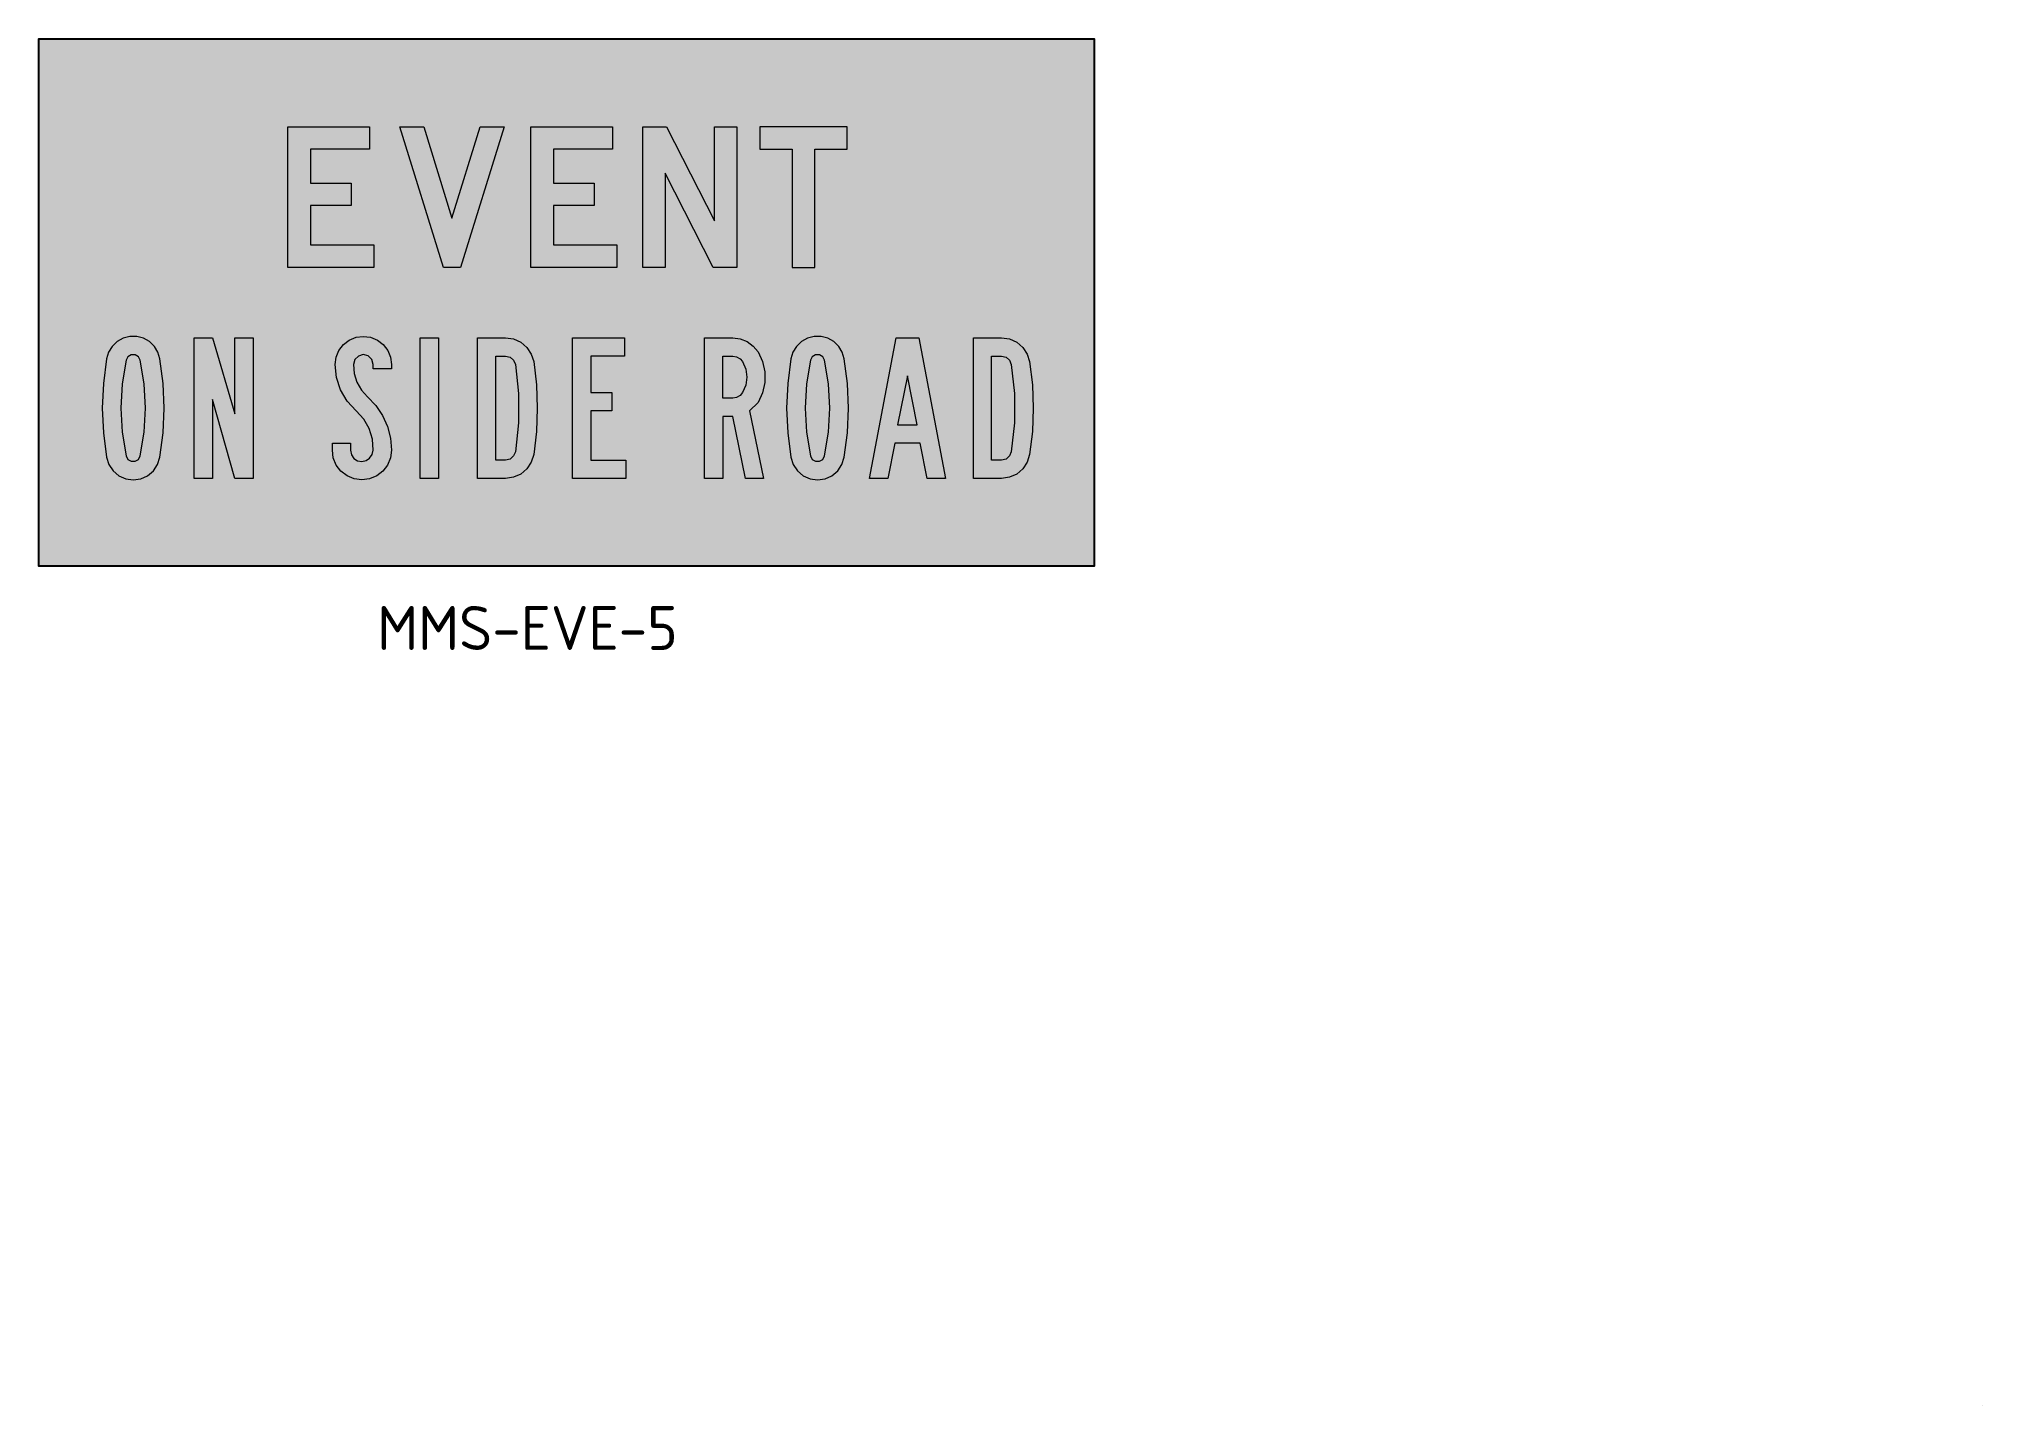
# Model space of a CAD drawing. Extents: x 138 to 359, y 73 to 229.
import ezdxf

# ---------------------------------------------------------------- set-up
doc = ezdxf.new("R2010")
doc.units = 0
for name, color, linetype in [('L25', 1, 'CONTINUOUS'), ('TBLK18', 4, 'CONTINUOUS'), ('YELLOW', 50, 'CONTINUOUS')]:
    doc.layers.add(name, color=color, linetype=linetype)
doc.styles.add('ISO', font='iso3098b.shx')

msp = doc.modelspace()

# ---------------------------------------------------------------- hatches: boundary and pattern name
at = {"layer": 'L25'}
h = msp.add_hatch(color=256, dxfattribs=at)
h.paths.add_polyline_path([(220.32, 218.65), (220.32, 216.09), (224, 216.09), (224, 202.65), (226.56, 202.65), (226.56, 216.09), (230.24, 216.09), (230.24, 218.65)])
h.paths.add_polyline_path([(207, 218.65), (209.72, 218.65), (215.15, 207.93), (215.15, 218.65), (217.71, 218.65), (217.71, 202.65), (214.99, 202.65), (209.56, 213.37), (209.56, 202.65), (207, 202.65)])
h.paths.add_polyline_path([(194.29, 218.65), (203.57, 218.65), (203.57, 216.09), (196.85, 216.09), (196.85, 212.25), (201.49, 212.25), (201.49, 209.69), (196.85, 209.69), (196.85, 205.21), (204.05, 205.21), (204.05, 202.65), (194.29, 202.65)])
h.paths.add_polyline_path([(179.4, 218.65), (182.12, 218.65), (185.31, 208.25), (188.51, 218.65), (191.23, 218.65), (186.27, 202.65), (184.36, 202.65)])
h.paths.add_polyline_path([(166.66, 218.65), (175.94, 218.65), (175.94, 216.09), (169.23, 216.09), (169.23, 212.25), (173.86, 212.25), (173.86, 209.69), (169.23, 209.69), (169.23, 205.21), (176.42, 205.21), (176.42, 202.65), (166.66, 202.65)])
h = msp.add_hatch(color=256, dxfattribs=at)
h.paths.add_polyline_path([(155.99, 194.65), (158.07, 194.65), (160.63, 186.01), (160.63, 194.65), (162.71, 194.65), (162.71, 178.65), (160.63, 178.65), (158.07, 187.61), (158.07, 178.65), (155.99, 178.65)])
h.paths.add_polyline_path([(149.87, 181.21), (150.32, 183.91), (150.47, 186.65), (150.32, 189.39), (149.87, 192.09), (149.66, 192.47), (149.29, 192.7), (148.85, 192.7), (148.47, 192.47), (148.27, 192.09), (147.82, 189.39), (147.67, 186.65), (147.82, 183.91), (148.27, 181.21), (148.47, 180.82), (148.85, 180.6), (149.29, 180.6), (149.66, 180.82)], flags=16)
h.paths.add_polyline_path([(149.07, 178.49), (149.92, 178.61), (150.7, 178.96), (151.36, 179.52), (151.84, 180.23), (152.11, 181.05), (152.47, 183.84), (152.59, 186.65), (152.47, 189.46), (152.11, 192.25), (151.88, 193), (151.47, 193.66), (150.9, 194.21), (150.22, 194.59), (149.46, 194.79), (148.68, 194.79), (147.92, 194.59), (147.24, 194.21), (146.67, 193.66), (146.26, 193), (146.03, 192.25), (145.67, 189.46), (145.55, 186.65), (145.67, 183.84), (146.03, 181.05), (146.3, 180.23), (146.78, 179.52), (147.43, 178.96), (148.22, 178.61)])
h.paths.add_polyline_path([(199.01, 194.65), (204.93, 194.65), (204.93, 192.57), (201.09, 192.57), (201.09, 188.41), (203.49, 188.41), (203.49, 186.33), (201.09, 186.33), (201.09, 180.73), (205.09, 180.73), (205.09, 178.65), (199.01, 178.65)])
h.paths.add_polyline_path([(181.7, 194.65), (183.77, 194.65), (183.77, 178.65), (181.7, 178.65)])
h.paths.add_polyline_path([(232.78, 178.65), (235.82, 194.65), (238.38, 194.65), (241.42, 178.65), (239.34, 178.65), (238.54, 182.65), (235.66, 182.65), (234.86, 178.65)])
h.paths.add_polyline_path([(227.68, 181.21), (228.13, 183.91), (228.28, 186.65), (228.13, 189.39), (227.68, 192.09), (227.47, 192.47), (227.1, 192.7), (226.66, 192.7), (226.28, 192.47), (226.08, 192.09), (225.63, 189.39), (225.48, 186.65), (225.63, 183.91), (226.08, 181.21), (226.28, 180.82), (226.66, 180.6), (227.1, 180.6), (227.47, 180.82)], flags=16)
h.paths.add_polyline_path([(226.88, 178.49), (227.73, 178.61), (228.52, 178.96), (229.17, 179.52), (229.65, 180.23), (229.92, 181.05), (230.28, 183.84), (230.4, 186.65), (230.28, 189.46), (229.92, 192.25), (229.69, 193), (229.28, 193.66), (228.71, 194.21), (228.03, 194.59), (227.27, 194.79), (226.49, 194.79), (225.73, 194.59), (225.05, 194.21), (224.48, 193.66), (224.07, 193), (223.84, 192.25), (223.48, 189.46), (223.36, 186.65), (223.48, 183.84), (223.84, 181.05), (224.11, 180.23), (224.59, 179.52), (225.25, 178.96), (226.03, 178.61)])
h.paths.add_polyline_path([(173.79, 181.85), (173.87, 181.35), (174.15, 180.93), (174.57, 180.65), (175.07, 180.57), (175.55, 180.68), (175.95, 180.96), (176.23, 181.37), (176.34, 181.85), (176.26, 183.1), (175.9, 184.31), (175.27, 185.4), (174.43, 186.33), (173.41, 187.42), (172.65, 188.71), (172.18, 190.12), (172.03, 191.61), (172.13, 192.44), (172.45, 193.21), (172.96, 193.88), (173.62, 194.39), (174.4, 194.7), (175.23, 194.81), (176.06, 194.7), (176.83, 194.39), (177.49, 193.88), (178, 193.21), (178.32, 192.44), (178.42, 191.61), (178.42, 191.13), (176.34, 191.13), (176.34, 191.61), (176.2, 192.17), (175.79, 192.58), (175.23, 192.73), (174.67, 192.57), (174.27, 192.16), (174.11, 191.61), (174.19, 190.58), (174.5, 189.59), (175.01, 188.7), (175.71, 187.93), (176.65, 186.93), (177.41, 185.79), (177.97, 184.54), (178.31, 183.21), (178.42, 181.85), (178.31, 180.98), (177.98, 180.17), (177.45, 179.47), (176.75, 178.93), (175.94, 178.6), (175.07, 178.49), (174.19, 178.6), (173.38, 178.93), (172.69, 179.47), (172.15, 180.17), (171.82, 180.98), (171.71, 181.85), (171.71, 182.65), (173.79, 182.65)])
h.paths.add_polyline_path([(191.4, 180.73), (190.28, 180.73), (190.28, 192.57), (191.4, 192.57), (191.92, 192.45), (192.32, 192.1), (192.52, 191.61), (192.87, 188.31), (192.87, 184.99), (192.52, 181.69), (192.32, 181.2), (191.92, 180.85)], flags=16)
h.paths.add_polyline_path([(191.4, 178.65), (188.2, 178.65), (188.2, 194.65), (191.4, 194.65), (192.3, 194.52), (193.13, 194.15), (193.83, 193.56), (194.33, 192.8), (194.6, 191.93), (194.91, 189.3), (195.01, 186.65), (194.91, 184), (194.6, 181.37), (194.33, 180.5), (193.83, 179.74), (193.13, 179.15), (192.3, 178.78)])
h.paths.add_polyline_path([(217.23, 187.77), (216.11, 187.77), (216.11, 192.57), (217.23, 192.57), (217.67, 192.49), (218.06, 192.27), (218.35, 191.93), (218.71, 191.08), (218.84, 190.17), (218.71, 189.25), (218.35, 188.41), (218.06, 188.07), (217.67, 187.85)], flags=16)
h.paths.add_polyline_path([(219.15, 186.33), (220.75, 178.65), (218.67, 178.65), (217.23, 185.69), (216.11, 185.69), (216.11, 178.65), (214.03, 178.65), (214.03, 194.65), (217.23, 194.65), (218.08, 194.54), (218.88, 194.22), (219.57, 193.71), (220.11, 193.05), (220.63, 191.95), (220.89, 190.77), (220.89, 189.56), (220.63, 188.38), (220.11, 187.29)])
h.paths.add_polyline_path([(235.98, 184.73), (238.22, 184.73), (237.1, 190.33)], flags=16)
h.paths.add_polyline_path([(247.8, 178.65), (244.6, 178.65), (244.6, 194.65), (247.8, 194.65), (248.69, 194.52), (249.53, 194.15), (250.22, 193.56), (250.72, 192.8), (250.99, 191.93), (251.3, 189.3), (251.41, 186.65), (251.3, 184), (250.99, 181.37), (250.72, 180.5), (250.22, 179.74), (249.53, 179.15), (248.69, 178.78)])
h.paths.add_polyline_path([(247.8, 180.73), (246.67, 180.73), (246.67, 192.57), (247.8, 192.57), (248.31, 192.45), (248.71, 192.1), (248.91, 191.61), (249.26, 188.31), (249.26, 184.99), (248.91, 181.69), (248.71, 181.2), (248.31, 180.85)], flags=16)
at = {"layer": 'TBLK18', "linetype": 'Continuous', "lineweight": 0}
h = msp.add_hatch(color=256, dxfattribs=at)
edge = h.paths.add_edge_path()
edge.add_spline(control_points=[(359.34, 73.22), (359.34, 73.22), (359.34, 73.22), (359.34, 73.21), (359.34, 73.21), (359.34, 73.2), (359.34, 73.2), (359.34, 73.19), (359.34, 73.19), (359.34, 73.18), (359.34, 73.18), (359.34, 73.17), (359.34, 73.16), (359.34, 73.16), (359.34, 73.15), (359.34, 73.15), (359.34, 73.14), (359.34, 73.14), (359.35, 73.14), (359.35, 73.14), (359.35, 73.14), (359.36, 73.13), (359.36, 73.13), (359.36, 73.13), (359.37, 73.13), (359.37, 73.13), (359.38, 73.13), (359.38, 73.13), (359.38, 73.13), (359.39, 73.13), (359.39, 73.13), (359.39, 73.13), (359.4, 73.13), (359.41, 73.13), (359.4, 73.13), (359.39, 73.14), (359.39, 73.14), (359.38, 73.15), (359.38, 73.16), (359.38, 73.16), (359.37, 73.17), (359.37, 73.17), (359.36, 73.18), (359.36, 73.19), (359.36, 73.19), (359.35, 73.2), (359.35, 73.21), (359.35, 73.21), (359.35, 73.22), (359.35, 73.22), (359.34, 73.22)], knot_values=[0, 0, 0, 0, 0.054791, 0.109654, 0.164445, 0.219309, 0.2741, 0.328964, 0.383755, 0.438619, 0.49341, 0.548273, 0.603065, 0.657928, 0.71272, 0.767583, 0.822422, 0.877285, 0.915081, 0.952877, 0.990673, 1.02841, 1.066205, 1.103978, 1.141774, 1.179511, 1.217306, 1.255102, 1.292898, 1.330635, 1.368431, 1.406164, 1.44396, 1.481697, 1.557116, 1.631571, 1.705158, 1.777977, 1.850139, 1.921715, 1.992768, 2.063376, 2.133612, 2.203535, 2.273205, 2.342659, 2.411987, 2.481144, 2.550218, 2.619224, 2.619224, 2.619224, 2.619224], degree=3, periodic=0)
h = msp.add_hatch(color=256, dxfattribs=at)
edge = h.paths.add_edge_path()
edge.add_spline(control_points=[(359.34, 73.22), (359.34, 73.22), (359.34, 73.22), (359.34, 73.21), (359.34, 73.21), (359.34, 73.2), (359.34, 73.2), (359.34, 73.19), (359.34, 73.19), (359.34, 73.18), (359.34, 73.18), (359.34, 73.17), (359.34, 73.16), (359.34, 73.16), (359.34, 73.15), (359.34, 73.15), (359.34, 73.14), (359.34, 73.14), (359.35, 73.14), (359.35, 73.14), (359.35, 73.14), (359.36, 73.13), (359.36, 73.13), (359.36, 73.13), (359.37, 73.13), (359.37, 73.13), (359.38, 73.13), (359.38, 73.13), (359.38, 73.13), (359.39, 73.13), (359.39, 73.13), (359.39, 73.13), (359.4, 73.13), (359.41, 73.13), (359.4, 73.13), (359.39, 73.14), (359.39, 73.14), (359.38, 73.15), (359.38, 73.16), (359.38, 73.16), (359.37, 73.17), (359.37, 73.17), (359.36, 73.18), (359.36, 73.19), (359.36, 73.19), (359.35, 73.2), (359.35, 73.21), (359.35, 73.21), (359.35, 73.22), (359.35, 73.22), (359.34, 73.22)], knot_values=[0, 0, 0, 0, 0.054791, 0.109654, 0.164445, 0.219309, 0.2741, 0.328964, 0.383755, 0.438619, 0.49341, 0.548273, 0.603065, 0.657928, 0.71272, 0.767583, 0.822422, 0.877285, 0.915081, 0.952877, 0.990673, 1.02841, 1.066205, 1.103978, 1.141774, 1.179511, 1.217306, 1.255102, 1.292898, 1.330635, 1.368431, 1.406164, 1.44396, 1.481697, 1.557116, 1.631571, 1.705158, 1.777977, 1.850139, 1.921715, 1.992768, 2.063376, 2.133612, 2.203535, 2.273205, 2.342659, 2.411987, 2.481144, 2.550218, 2.619224, 2.619224, 2.619224, 2.619224], degree=3, periodic=0)
h = msp.add_hatch(color=256, dxfattribs=at)
edge = h.paths.add_edge_path()
edge.add_spline(control_points=[(359.34, 73.22), (359.34, 73.22), (359.34, 73.22), (359.34, 73.21), (359.34, 73.21), (359.34, 73.2), (359.34, 73.2), (359.34, 73.19), (359.34, 73.19), (359.34, 73.18), (359.34, 73.18), (359.34, 73.17), (359.34, 73.16), (359.34, 73.16), (359.34, 73.15), (359.34, 73.15), (359.34, 73.14), (359.34, 73.14), (359.35, 73.14), (359.35, 73.14), (359.35, 73.14), (359.36, 73.13), (359.36, 73.13), (359.36, 73.13), (359.37, 73.13), (359.37, 73.13), (359.38, 73.13), (359.38, 73.13), (359.38, 73.13), (359.39, 73.13), (359.39, 73.13), (359.39, 73.13), (359.4, 73.13), (359.41, 73.13), (359.4, 73.13), (359.39, 73.14), (359.39, 73.14), (359.38, 73.15), (359.38, 73.16), (359.38, 73.16), (359.37, 73.17), (359.37, 73.17), (359.36, 73.18), (359.36, 73.19), (359.36, 73.19), (359.35, 73.2), (359.35, 73.21), (359.35, 73.21), (359.35, 73.22), (359.35, 73.22), (359.34, 73.22)], knot_values=[0, 0, 0, 0, 0.054791, 0.109654, 0.164445, 0.219309, 0.2741, 0.328964, 0.383755, 0.438619, 0.49341, 0.548273, 0.603065, 0.657928, 0.71272, 0.767583, 0.822422, 0.877285, 0.915081, 0.952877, 0.990673, 1.02841, 1.066205, 1.103978, 1.141774, 1.179511, 1.217306, 1.255102, 1.292898, 1.330635, 1.368431, 1.406164, 1.44396, 1.481697, 1.557116, 1.631571, 1.705158, 1.777977, 1.850139, 1.921715, 1.992768, 2.063376, 2.133612, 2.203535, 2.273205, 2.342659, 2.411987, 2.481144, 2.550218, 2.619224, 2.619224, 2.619224, 2.619224], degree=3, periodic=0)
h = msp.add_hatch(color=256, dxfattribs=at)
edge = h.paths.add_edge_path()
edge.add_spline(control_points=[(359.34, 73.22), (359.34, 73.22), (359.34, 73.22), (359.34, 73.21), (359.34, 73.21), (359.34, 73.2), (359.34, 73.2), (359.34, 73.19), (359.34, 73.19), (359.34, 73.18), (359.34, 73.18), (359.34, 73.17), (359.34, 73.16), (359.34, 73.16), (359.34, 73.15), (359.34, 73.15), (359.34, 73.14), (359.34, 73.14), (359.35, 73.14), (359.35, 73.14), (359.35, 73.14), (359.36, 73.13), (359.36, 73.13), (359.36, 73.13), (359.37, 73.13), (359.37, 73.13), (359.38, 73.13), (359.38, 73.13), (359.38, 73.13), (359.39, 73.13), (359.39, 73.13), (359.39, 73.13), (359.4, 73.13), (359.41, 73.13), (359.4, 73.13), (359.39, 73.14), (359.39, 73.14), (359.38, 73.15), (359.38, 73.16), (359.38, 73.16), (359.37, 73.17), (359.37, 73.17), (359.36, 73.18), (359.36, 73.19), (359.36, 73.19), (359.35, 73.2), (359.35, 73.21), (359.35, 73.21), (359.35, 73.22), (359.35, 73.22), (359.34, 73.22)], knot_values=[0, 0, 0, 0, 0.054791, 0.109654, 0.164445, 0.219309, 0.2741, 0.328964, 0.383755, 0.438619, 0.49341, 0.548273, 0.603065, 0.657928, 0.71272, 0.767583, 0.822422, 0.877285, 0.915081, 0.952877, 0.990673, 1.02841, 1.066205, 1.103978, 1.141774, 1.179511, 1.217306, 1.255102, 1.292898, 1.330635, 1.368431, 1.406164, 1.44396, 1.481697, 1.557116, 1.631571, 1.705158, 1.777977, 1.850139, 1.921715, 1.992768, 2.063376, 2.133612, 2.203535, 2.273205, 2.342659, 2.411987, 2.481144, 2.550218, 2.619224, 2.619224, 2.619224, 2.619224], degree=3, periodic=0)
at = {"layer": 'YELLOW'}
h = msp.add_hatch(color=256, dxfattribs=at)
h.paths.add_polyline_path([(258.34, 228.65), (198.34, 228.65), (138.34, 228.65), (138.34, 168.65), (198.34, 168.65), (258.34, 168.65)])
h.paths.add_polyline_path([(194.29, 202.65), (194.29, 218.65), (203.57, 218.65), (203.57, 216.09), (196.85, 216.09), (196.85, 212.25), (201.49, 212.25), (201.49, 209.69), (196.85, 209.69), (196.85, 205.21), (204.05, 205.21), (204.05, 202.65)], flags=16)
h.paths.add_polyline_path([(193.13, 194.15), (193.83, 193.56), (194.33, 192.8), (194.6, 191.93), (194.91, 189.3), (195.01, 186.65), (194.91, 184), (194.6, 181.37), (194.33, 180.5), (193.83, 179.74), (193.13, 179.15), (192.3, 178.78), (191.4, 178.65), (188.2, 178.65), (188.2, 194.65), (191.4, 194.65), (192.3, 194.52)], flags=16)
h.paths.add_polyline_path([(199.01, 194.65), (204.93, 194.65), (204.93, 192.57), (201.09, 192.57), (201.09, 188.41), (203.49, 188.41), (203.49, 186.33), (201.09, 186.33), (201.09, 180.73), (205.09, 180.73), (205.09, 178.65), (199.01, 178.65)], flags=16)
h.paths.add_polyline_path([(191.92, 192.45), (192.32, 192.1), (192.52, 191.61), (192.87, 188.31), (192.87, 184.99), (192.52, 181.69), (192.32, 181.2), (191.92, 180.85), (191.4, 180.73), (190.28, 180.73), (190.28, 192.57), (191.4, 192.57)], flags=0)
h.paths.add_polyline_path([(186.27, 202.65), (184.36, 202.65), (179.4, 218.65), (182.12, 218.65), (185.31, 208.25), (188.51, 218.65), (191.23, 218.65)], flags=16)
h.paths.add_polyline_path([(183.77, 194.65), (183.77, 178.65), (181.7, 178.65), (181.7, 194.65)], flags=16)
h.paths.add_polyline_path([(207, 202.65), (207, 218.65), (209.72, 218.65), (215.15, 207.93), (215.15, 218.65), (217.71, 218.65), (217.71, 202.65), (214.99, 202.65), (209.56, 213.37), (209.56, 202.65)], flags=16)
h.paths.add_polyline_path([(178.32, 192.44), (178.42, 191.61), (178.42, 191.13), (176.34, 191.13), (176.34, 191.61), (176.2, 192.17), (175.79, 192.58), (175.23, 192.73), (174.67, 192.57), (174.27, 192.16), (174.11, 191.61), (174.19, 190.58), (174.5, 189.59), (175.01, 188.7), (175.71, 187.93), (176.65, 186.93), (177.41, 185.79), (177.97, 184.54), (178.31, 183.21), (178.42, 181.85), (178.31, 180.98), (177.98, 180.17), (177.45, 179.47), (176.75, 178.93), (175.94, 178.6), (175.07, 178.49), (174.19, 178.6), (173.38, 178.93), (172.69, 179.47), (172.15, 180.17), (171.82, 180.98), (171.71, 181.85), (171.71, 182.65), (173.79, 182.65), (173.79, 181.85), (173.87, 181.35), (174.15, 180.93), (174.57, 180.65), (175.07, 180.57), (175.55, 180.68), (175.95, 180.96), (176.23, 181.37), (176.34, 181.85), (176.26, 183.1), (175.9, 184.31), (175.27, 185.4), (174.43, 186.33), (173.41, 187.42), (172.65, 188.71), (172.18, 190.12), (172.03, 191.61), (172.13, 192.44), (172.45, 193.21), (172.96, 193.88), (173.62, 194.39), (174.4, 194.7), (175.23, 194.81), (176.06, 194.7), (176.83, 194.39), (177.49, 193.88), (178, 193.21)], flags=16)
h.paths.add_polyline_path([(176.42, 202.65), (166.66, 202.65), (166.66, 218.65), (175.94, 218.65), (175.94, 216.09), (169.23, 216.09), (169.23, 212.25), (173.86, 212.25), (173.86, 209.69), (169.23, 209.69), (169.23, 205.21), (176.42, 205.21)], flags=16)
h.paths.add_polyline_path([(214.03, 194.65), (217.23, 194.65), (218.08, 194.54), (218.88, 194.22), (219.57, 193.71), (220.11, 193.05), (220.63, 191.95), (220.89, 190.77), (220.89, 189.56), (220.63, 188.38), (220.11, 187.29), (219.15, 186.33), (220.75, 178.65), (218.67, 178.65), (217.23, 185.69), (216.11, 185.69), (216.11, 178.65), (214.03, 178.65)], flags=16)
h.paths.add_polyline_path([(216.11, 192.57), (217.23, 192.57), (217.67, 192.49), (218.06, 192.27), (218.35, 191.93), (218.71, 191.08), (218.84, 190.17), (218.71, 189.25), (218.35, 188.41), (218.06, 188.07), (217.67, 187.85), (217.23, 187.77), (216.11, 187.77)], flags=0)
h.paths.add_polyline_path([(224, 202.65), (224, 216.09), (220.32, 216.09), (220.32, 218.65), (230.24, 218.65), (230.24, 216.09), (226.56, 216.09), (226.56, 202.65)], flags=16)
h.paths.add_polyline_path([(223.84, 192.25), (224.07, 193), (224.48, 193.66), (225.05, 194.21), (225.73, 194.59), (226.49, 194.79), (227.27, 194.79), (228.03, 194.59), (228.71, 194.21), (229.28, 193.66), (229.69, 193), (229.92, 192.25), (230.28, 189.46), (230.4, 186.65), (230.28, 183.84), (229.92, 181.05), (229.65, 180.23), (229.17, 179.52), (228.52, 178.96), (227.73, 178.61), (226.88, 178.49), (226.03, 178.61), (225.25, 178.96), (224.59, 179.52), (224.11, 180.23), (223.84, 181.05), (223.48, 183.84), (223.36, 186.65), (223.48, 189.46)], flags=16)
h.paths.add_polyline_path([(226.08, 192.09), (226.28, 192.47), (226.66, 192.7), (227.1, 192.7), (227.47, 192.47), (227.68, 192.09), (228.13, 189.39), (228.28, 186.65), (228.13, 183.91), (227.68, 181.21), (227.47, 180.82), (227.1, 180.6), (226.66, 180.6), (226.28, 180.82), (226.08, 181.21), (225.63, 183.91), (225.48, 186.65), (225.63, 189.39)], flags=0)
h.paths.add_polyline_path([(162.71, 194.65), (162.71, 178.65), (160.63, 178.65), (158.07, 187.61), (158.07, 178.65), (155.99, 178.65), (155.99, 194.65), (158.07, 194.65), (160.63, 186.01), (160.63, 194.65)], flags=16)
h.paths.add_polyline_path([(235.82, 194.65), (238.38, 194.65), (241.42, 178.65), (239.34, 178.65), (238.54, 182.65), (235.66, 182.65), (234.86, 178.65), (232.78, 178.65)], flags=16)
h.paths.add_polyline_path([(237.1, 190.33), (238.22, 184.73), (235.98, 184.73)], flags=0)
h.paths.add_polyline_path([(152.11, 192.25), (152.47, 189.46), (152.59, 186.65), (152.47, 183.84), (152.11, 181.05), (151.84, 180.23), (151.36, 179.52), (150.7, 178.96), (149.92, 178.61), (149.07, 178.49), (148.22, 178.61), (147.43, 178.96), (146.78, 179.52), (146.3, 180.23), (146.03, 181.05), (145.67, 183.84), (145.55, 186.65), (145.67, 189.46), (146.03, 192.25), (146.26, 193), (146.67, 193.66), (147.24, 194.21), (147.92, 194.59), (148.68, 194.79), (149.46, 194.79), (150.22, 194.59), (150.9, 194.21), (151.47, 193.66), (151.88, 193)], flags=16)
h.paths.add_polyline_path([(150.32, 189.39), (150.47, 186.65), (150.32, 183.91), (149.87, 181.21), (149.66, 180.82), (149.29, 180.6), (148.85, 180.6), (148.47, 180.82), (148.27, 181.21), (147.82, 183.91), (147.67, 186.65), (147.82, 189.39), (148.27, 192.09), (148.47, 192.47), (148.85, 192.7), (149.29, 192.7), (149.66, 192.47), (149.87, 192.09)], flags=0)
h.paths.add_polyline_path([(244.6, 194.65), (247.8, 194.65), (248.69, 194.52), (249.53, 194.15), (250.22, 193.56), (250.72, 192.8), (250.99, 191.93), (251.3, 189.3), (251.41, 186.65), (251.3, 184), (250.99, 181.37), (250.72, 180.5), (250.22, 179.74), (249.53, 179.15), (248.69, 178.78), (247.8, 178.65), (244.6, 178.65)], flags=16)
h.paths.add_polyline_path([(246.67, 192.57), (247.8, 192.57), (248.31, 192.45), (248.71, 192.1), (248.91, 191.61), (249.26, 188.31), (249.26, 184.99), (248.91, 181.69), (248.71, 181.2), (248.31, 180.85), (247.8, 180.73), (246.67, 180.73)], flags=0)

# ---------------------------------------------------------------- linework, layer by layer
at = {"layer": 'L25'}
for points in [[(198.34, 168.65), (138.34, 168.65), (138.34, 228.65), (198.34, 228.65)], [(198.34, 228.65), (258.34, 228.65), (258.34, 168.65), (198.34, 168.65)]]:
    msp.add_lwpolyline(points, dxfattribs=at)
at = {"layer": 'L25', "lineweight": 0}
for points in [[(166.66, 218.65), (175.94, 218.65), (175.94, 216.09), (169.23, 216.09), (169.23, 212.25), (173.86, 212.25), (173.86, 209.69), (169.23, 209.69), (169.23, 205.21), (176.42, 205.21), (176.42, 202.65), (166.66, 202.65), (166.66, 218.65)], [(179.4, 218.65), (182.12, 218.65), (185.31, 208.25), (188.51, 218.65), (191.23, 218.65), (186.27, 202.65), (184.36, 202.65), (179.4, 218.65)], [(194.29, 218.65), (203.57, 218.65), (203.57, 216.09), (196.85, 216.09), (196.85, 212.25), (201.49, 212.25), (201.49, 209.69), (196.85, 209.69), (196.85, 205.21), (204.05, 205.21), (204.05, 202.65), (194.29, 202.65), (194.29, 218.65)], [(207, 218.65), (209.72, 218.65), (215.15, 207.93), (215.15, 218.65), (217.71, 218.65), (217.71, 202.65), (214.99, 202.65), (209.56, 213.37), (209.56, 202.65), (207, 202.65), (207, 218.65)], [(220.32, 218.65), (220.32, 216.09), (224, 216.09), (224, 202.65), (226.56, 202.65), (226.56, 216.09), (230.24, 216.09), (230.24, 218.65), (220.32, 218.65)], [(149.07, 178.49), (149.92, 178.61), (150.7, 178.96), (151.36, 179.52), (151.84, 180.23), (152.11, 181.05), (152.47, 183.84), (152.59, 186.65), (152.47, 189.46), (152.11, 192.25), (151.88, 193), (151.47, 193.66), (150.9, 194.21), (150.22, 194.59), (149.46, 194.79), (148.68, 194.79), (147.92, 194.59), (147.24, 194.21), (146.67, 193.66), (146.26, 193), (146.03, 192.25), (145.67, 189.46), (145.55, 186.65), (145.67, 183.84), (146.03, 181.05), (146.3, 180.23), (146.78, 179.52), (147.43, 178.96), (148.22, 178.61), (149.07, 178.49)], [(155.99, 194.65), (158.07, 194.65), (160.63, 186.01), (160.63, 194.65), (162.71, 194.65), (162.71, 178.65), (160.63, 178.65), (158.07, 187.61), (158.07, 178.65), (155.99, 178.65), (155.99, 194.65)], [(173.79, 181.85), (173.87, 181.35), (174.15, 180.93), (174.57, 180.65), (175.07, 180.57), (175.55, 180.68), (175.95, 180.96), (176.23, 181.37), (176.34, 181.85), (176.26, 183.1), (175.9, 184.31), (175.27, 185.4), (174.43, 186.33), (173.41, 187.42), (172.65, 188.71), (172.18, 190.12), (172.03, 191.61), (172.13, 192.44), (172.45, 193.21), (172.96, 193.88), (173.62, 194.39), (174.4, 194.7), (175.23, 194.81), (176.06, 194.7), (176.83, 194.39), (177.49, 193.88), (178, 193.21), (178.32, 192.44), (178.42, 191.61), (178.42, 191.13), (176.34, 191.13), (176.34, 191.61), (176.2, 192.17), (175.79, 192.58), (175.23, 192.73), (174.67, 192.57), (174.27, 192.16), (174.11, 191.61), (174.19, 190.58), (174.5, 189.59), (175.01, 188.7), (175.71, 187.93), (176.65, 186.93), (177.41, 185.79), (177.97, 184.54), (178.31, 183.21), (178.42, 181.85), (178.31, 180.98), (177.98, 180.17), (177.45, 179.47), (176.75, 178.93), (175.94, 178.6), (175.07, 178.49), (174.19, 178.6), (173.38, 178.93), (172.69, 179.47), (172.15, 180.17), (171.82, 180.98), (171.71, 181.85), (171.71, 182.65), (173.79, 182.65)], [(181.7, 194.65), (183.77, 194.65), (183.77, 178.65), (181.7, 178.65), (181.7, 194.65)], [(191.4, 178.65), (188.2, 178.65), (188.2, 194.65), (191.4, 194.65), (192.3, 194.52), (193.13, 194.15), (193.83, 193.56), (194.33, 192.8), (194.6, 191.93), (194.91, 189.3), (195.01, 186.65), (194.91, 184), (194.6, 181.37), (194.33, 180.5), (193.83, 179.74), (193.13, 179.15), (192.3, 178.78)], [(199.01, 194.65), (204.93, 194.65), (204.93, 192.57), (201.09, 192.57), (201.09, 188.41), (203.49, 188.41), (203.49, 186.33), (201.09, 186.33), (201.09, 180.73), (205.09, 180.73), (205.09, 178.65), (199.01, 178.65), (199.01, 194.65)], [(219.15, 186.33), (220.75, 178.65), (218.67, 178.65), (217.23, 185.69), (216.11, 185.69), (216.11, 178.65), (214.03, 178.65), (214.03, 194.65), (217.23, 194.65), (218.08, 194.54), (218.88, 194.22), (219.57, 193.71), (220.11, 193.05), (220.63, 191.95), (220.89, 190.77), (220.89, 189.56), (220.63, 188.38), (220.11, 187.29)], [(226.88, 178.49), (227.73, 178.61), (228.52, 178.96), (229.17, 179.52), (229.65, 180.23), (229.92, 181.05), (230.28, 183.84), (230.4, 186.65), (230.28, 189.46), (229.92, 192.25), (229.69, 193), (229.28, 193.66), (228.71, 194.21), (228.03, 194.59), (227.27, 194.79), (226.49, 194.79), (225.73, 194.59), (225.05, 194.21), (224.48, 193.66), (224.07, 193), (223.84, 192.25), (223.48, 189.46), (223.36, 186.65), (223.48, 183.84), (223.84, 181.05), (224.11, 180.23), (224.59, 179.52), (225.25, 178.96), (226.03, 178.61), (226.88, 178.49)], [(232.78, 178.65), (235.82, 194.65), (238.38, 194.65), (241.42, 178.65), (239.34, 178.65), (238.54, 182.65), (235.66, 182.65), (234.86, 178.65), (232.78, 178.65)], [(247.8, 178.65), (244.6, 178.65), (244.6, 194.65), (247.8, 194.65), (248.69, 194.52), (249.53, 194.15), (250.22, 193.56), (250.72, 192.8), (250.99, 191.93), (251.3, 189.3), (251.41, 186.65), (251.3, 184), (250.99, 181.37), (250.72, 180.5), (250.22, 179.74), (249.53, 179.15), (248.69, 178.78)], [(149.87, 181.21), (150.32, 183.91), (150.47, 186.65), (150.32, 189.39), (149.87, 192.09), (149.66, 192.47), (149.29, 192.7), (148.85, 192.7), (148.47, 192.47), (148.27, 192.09), (147.82, 189.39), (147.67, 186.65), (147.82, 183.91), (148.27, 181.21), (148.47, 180.82), (148.85, 180.6), (149.29, 180.6), (149.66, 180.82), (149.87, 181.21)], [(191.4, 180.73), (190.28, 180.73), (190.28, 192.57), (191.4, 192.57), (191.92, 192.45), (192.32, 192.1), (192.52, 191.61), (192.87, 188.31), (192.87, 184.99), (192.52, 181.69), (192.32, 181.2), (191.92, 180.85)], [(217.23, 187.77), (216.11, 187.77), (216.11, 192.57), (217.23, 192.57), (217.67, 192.49), (218.06, 192.27), (218.35, 191.93), (218.71, 191.08), (218.84, 190.17), (218.71, 189.25), (218.35, 188.41), (218.06, 188.07), (217.67, 187.85)], [(227.68, 181.21), (228.13, 183.91), (228.28, 186.65), (228.13, 189.39), (227.68, 192.09), (227.47, 192.47), (227.1, 192.7), (226.66, 192.7), (226.28, 192.47), (226.08, 192.09), (225.63, 189.39), (225.48, 186.65), (225.63, 183.91), (226.08, 181.21), (226.28, 180.82), (226.66, 180.6), (227.1, 180.6), (227.47, 180.82), (227.68, 181.21)], [(247.8, 180.73), (246.67, 180.73), (246.67, 192.57), (247.8, 192.57), (248.31, 192.45), (248.71, 192.1), (248.91, 191.61), (249.26, 188.31), (249.26, 184.99), (248.91, 181.69), (248.71, 181.2), (248.31, 180.85)], [(235.98, 184.73), (238.22, 184.73), (237.1, 190.33)]]:
    msp.add_lwpolyline(points, close=True, dxfattribs=at)

# ---------------------------------------------------------------- texts
at = {"layer": 'YELLOW', "insert": (176.81, 164.14), "char_height": 5, "width": 46.7638, "attachment_point": 1, "style": 'ISO'}
msp.add_mtext('MMS-EVE-5', dxfattribs=at)

doc.saveas('drawing.dxf')
